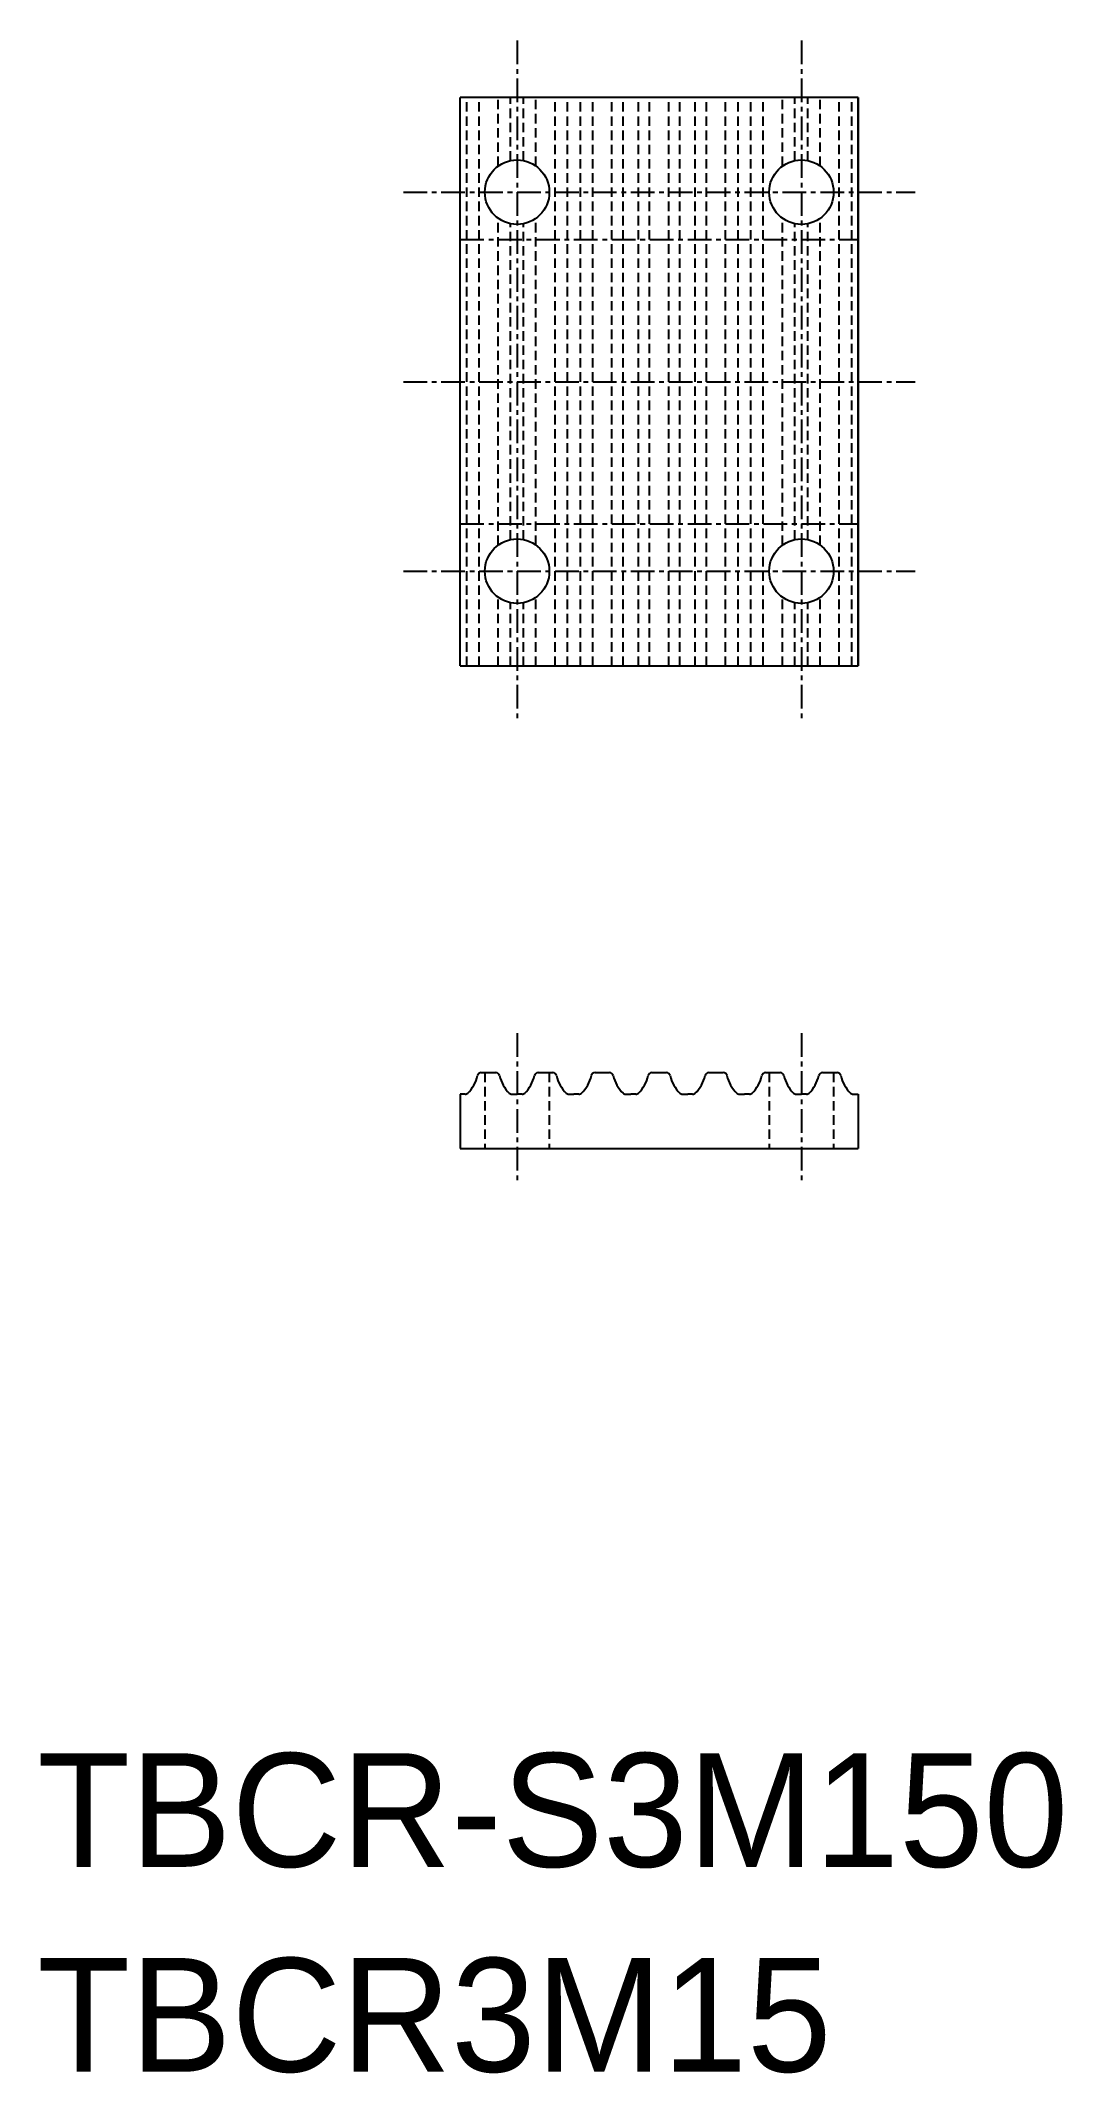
# Model space of a CAD drawing. Extents: x -286 to -232, y -61 to 46.
import ezdxf

# ---------------------------------------------------------------- set-up
doc = ezdxf.new("R2010")
doc.units = 0
doc.linetypes.add('CENTER', pattern=[2, 1.25, -0.25, 0.25, -0.25])
doc.linetypes.add('DASHED', pattern=[0.75, 0.5, -0.25])
doc.layers.get('0').update_dxf_attribs({"linetype": 'CONTINUOUS'})
doc.layers.add('CENTER', color=1, linetype='CENTER')

msp = doc.modelspace()

# ---------------------------------------------------------------- linework, layer by layer
at = {"color": 7, "linetype": 'CONTINUOUS'}
for p, q in [((-242.67, 43.37), (-263.67, 43.37)), ((-263.67, 13.37), (-263.67, 43.37)), ((-242.67, 43.37), (-242.67, 13.37)), ((-242.67, 13.37), (-242.67, 43.37)), ((-263.67, 13.37), (-242.67, 13.37)), ((-262.56, -8.09), (-261.79, -8.09)), ((-259.56, -8.09), (-258.79, -8.09)), ((-256.56, -8.09), (-255.79, -8.09)), ((-253.56, -8.09), (-252.79, -8.09)), ((-250.56, -8.09), (-249.79, -8.09)), ((-247.56, -8.09), (-246.79, -8.09)), ((-244.56, -8.09), (-243.79, -8.09)), ((-263.67, -9.23), (-263.67, -12.09)), ((-263.41, -9.23), (-263.67, -9.23)), ((-260.94, -9.23), (-260.67, -9.23)), ((-260.41, -9.23), (-260.67, -9.23)), ((-257.94, -9.23), (-257.67, -9.23)), ((-257.41, -9.23), (-257.67, -9.23)), ((-254.94, -9.23), (-254.67, -9.23)), ((-254.41, -9.23), (-254.67, -9.23)), ((-251.94, -9.23), (-251.67, -9.23)), ((-251.41, -9.23), (-251.67, -9.23)), ((-248.94, -9.23), (-248.67, -9.23)), ((-248.41, -9.23), (-248.67, -9.23)), ((-245.94, -9.23), (-245.67, -9.23)), ((-245.41, -9.23), (-245.67, -9.23)), ((-242.94, -9.23), (-242.67, -9.23)), ((-242.67, -9.23), (-242.67, -12.09)), ((-263.67, -12.09), (-242.67, -12.09))]:
    msp.add_line(p, q, dxfattribs=at)
at = {"color": 3, "linetype": 'DASHED'}
for p, q in [((-263.33, 13.37), (-263.33, 43.37)), ((-262.68, 13.37), (-262.68, 43.37)), ((-261.67, 39.75), (-261.67, 43.37)), ((-261.01, 40.03), (-261.01, 43.37)), ((-260.33, 40.03), (-260.33, 43.37)), ((-259.68, 39.75), (-259.68, 43.37)), ((-258.67, 13.37), (-258.67, 43.37)), ((-258.01, 13.37), (-258.01, 43.37)), ((-257.33, 13.37), (-257.33, 43.37)), ((-256.68, 13.37), (-256.68, 43.37)), ((-255.67, 13.37), (-255.67, 43.37)), ((-255.08, 13.37), (-255.08, 43.37)), ((-254.27, 13.37), (-254.27, 43.37)), ((-253.68, 13.37), (-253.68, 43.37)), ((-252.67, 13.37), (-252.67, 43.37)), ((-252.08, 13.37), (-252.08, 43.37)), ((-251.27, 13.37), (-251.27, 43.37)), ((-250.68, 13.37), (-250.68, 43.37)), ((-249.67, 13.37), (-249.67, 43.37)), ((-249.01, 13.37), (-249.01, 43.37)), ((-248.33, 13.37), (-248.33, 43.37)), ((-247.68, 13.37), (-247.68, 43.37)), ((-246.67, 39.75), (-246.67, 43.37)), ((-246.01, 40.03), (-246.01, 43.37)), ((-245.33, 40.03), (-245.33, 43.37)), ((-244.68, 39.75), (-244.68, 43.37)), ((-243.67, 13.37), (-243.67, 43.37)), ((-243.01, 13.37), (-243.01, 43.37)), ((-261.67, 19.75), (-261.67, 36.99)), ((-261.01, 20.03), (-261.01, 36.7)), ((-260.33, 20.03), (-260.33, 36.7)), ((-259.68, 19.75), (-259.68, 36.99)), ((-246.67, 19.75), (-246.67, 36.99)), ((-246.01, 20.03), (-246.01, 36.7)), ((-245.33, 20.03), (-245.33, 36.7)), ((-244.68, 19.75), (-244.68, 36.99)), ((-261.67, 13.37), (-261.67, 16.99)), ((-261.01, 13.37), (-261.01, 16.7)), ((-260.33, 13.37), (-260.33, 16.7)), ((-259.68, 13.37), (-259.68, 16.99)), ((-246.67, 13.37), (-246.67, 16.99)), ((-246.01, 13.37), (-246.01, 16.7)), ((-245.33, 13.37), (-245.33, 16.7)), ((-244.68, 13.37), (-244.68, 16.99)), ((-262.37, -8.09), (-262.37, -12.09)), ((-258.97, -8.09), (-258.97, -12.09)), ((-247.37, -8.09), (-247.37, -12.09)), ((-243.97, -8.09), (-243.97, -12.09))]:
    msp.add_line(p, q, dxfattribs=at)
at = {"color": 7, "linetype": 'CONTINUOUS'}
for centre in [(-260.67, 38.37), (-245.67, 38.37), (-260.67, 18.37), (-245.67, 18.37)]:
    msp.add_circle(centre, 1.7, dxfattribs=at)
for centre, radius, start, end in [((-264.65, -7.8), 1.95, 315.0995, 346.6814), ((-262.56, -8.29), 0.2, 90, 166.6814), ((-261.79, -8.29), 0.2, 13.3186, 90), ((-259.7, -7.8), 1.95, 193.3186, 224.9005), ((-261.65, -7.8), 1.95, 315.0995, 346.6814), ((-259.56, -8.29), 0.2, 90, 166.6814), ((-258.79, -8.29), 0.2, 13.3186, 90), ((-256.7, -7.8), 1.95, 193.3186, 224.9005), ((-258.65, -7.8), 1.95, 315.0995, 346.6814), ((-256.56, -8.29), 0.2, 90, 166.6814), ((-255.79, -8.29), 0.2, 13.3186, 90), ((-253.7, -7.8), 1.95, 193.3186, 224.9005), ((-255.65, -7.8), 1.95, 315.0995, 346.6814), ((-253.56, -8.29), 0.2, 90, 166.6814), ((-252.79, -8.29), 0.2, 13.3186, 90), ((-250.7, -7.8), 1.95, 193.3186, 224.9005), ((-252.65, -7.8), 1.95, 315.0995, 346.6814), ((-250.56, -8.29), 0.2, 90, 166.6814), ((-249.79, -8.29), 0.2, 13.3186, 90), ((-247.7, -7.8), 1.95, 193.3186, 224.9005), ((-249.65, -7.8), 1.95, 315.0995, 346.6814), ((-247.56, -8.29), 0.2, 90, 166.6814), ((-246.79, -8.29), 0.2, 13.3186, 90), ((-244.7, -7.8), 1.95, 193.3186, 224.9005), ((-246.65, -7.8), 1.95, 315.0995, 346.6814), ((-244.56, -8.29), 0.2, 90, 166.6814), ((-243.79, -8.29), 0.2, 13.3186, 90), ((-241.7, -7.8), 1.95, 193.3186, 224.9005), ((-263.41, -9.03), 0.2, 270, 315.0995), ((-260.94, -9.03), 0.2, 224.9005, 270), ((-260.41, -9.03), 0.2, 270, 315.0995), ((-257.94, -9.03), 0.2, 224.9005, 270), ((-257.41, -9.03), 0.2, 270, 315.0995), ((-254.94, -9.03), 0.2, 224.9005, 270), ((-254.41, -9.03), 0.2, 270, 315.0995), ((-251.94, -9.03), 0.2, 224.9005, 270), ((-251.41, -9.03), 0.2, 270, 315.0995), ((-248.94, -9.03), 0.2, 224.9005, 270), ((-248.41, -9.03), 0.2, 270, 315.0995), ((-245.94, -9.03), 0.2, 224.9005, 270), ((-245.41, -9.03), 0.2, 270, 315.0995), ((-242.94, -9.03), 0.2, 224.9005, 270)]:
    msp.add_arc(centre, radius, start, end, dxfattribs=at)
at = {"layer": 'CENTER', "color": 1, "linetype": 'CENTER'}
for p, q in [((-260.67, 46.37), (-260.67, 10.37)), ((-245.67, 46.37), (-245.67, 10.37)), ((-266.67, 38.37), (-239.67, 38.37)), ((-263.67, 35.87), (-242.67, 35.87)), ((-266.67, 28.37), (-239.67, 28.37)), ((-263.67, 20.87), (-242.67, 20.87)), ((-266.67, 18.37), (-239.67, 18.37)), ((-260.67, -6.01), (-260.67, -13.87)), ((-245.67, -6.01), (-245.67, -13.87))]:
    msp.add_line(p, q, dxfattribs=at)

# ---------------------------------------------------------------- texts
at = {"color": 7, "linetype": 'CONTINUOUS'}
for s, p in [('TBCR-S3M150', (-285.99, -50)), ('TBCR3M15', (-285.99, -60.81))]:
    msp.add_text(s, height=6, dxfattribs=at).set_placement(p)

doc.saveas('drawing.dxf')
